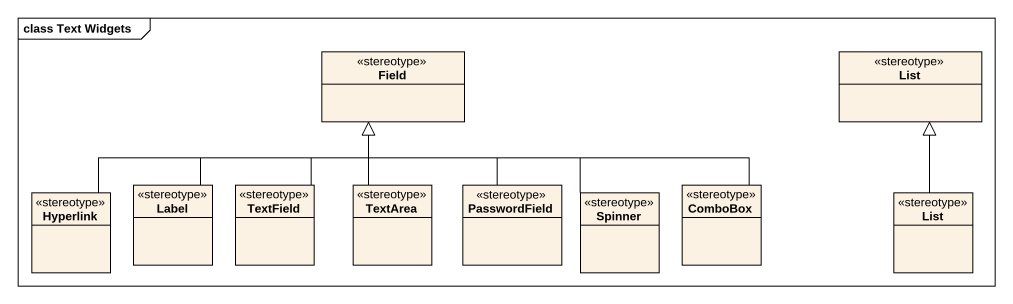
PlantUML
@startuml
mainframe class Text Widgets
hide circle
hide empty members
class Field <<stereotype>>
class List <<stereotype>>
class "Label" as Label_ <<stereotype>>
class TextField <<stereotype>>
class TextArea <<stereotype>>
class PasswordField <<stereotype>>
class ComboBox <<stereotype>>
class Hyperlink <<stereotype>>
class Spinner <<stereotype>>
class "List" as List_2 <<stereotype>>
Label_ -up-|> Field
TextField -up-|> Field
TextArea -up-|> Field
PasswordField -up-|> Field
ComboBox -left-|> Field
Hyperlink -right-|> Field
Spinner -up-|> Field
List_2 -up-|> List
@enduml
